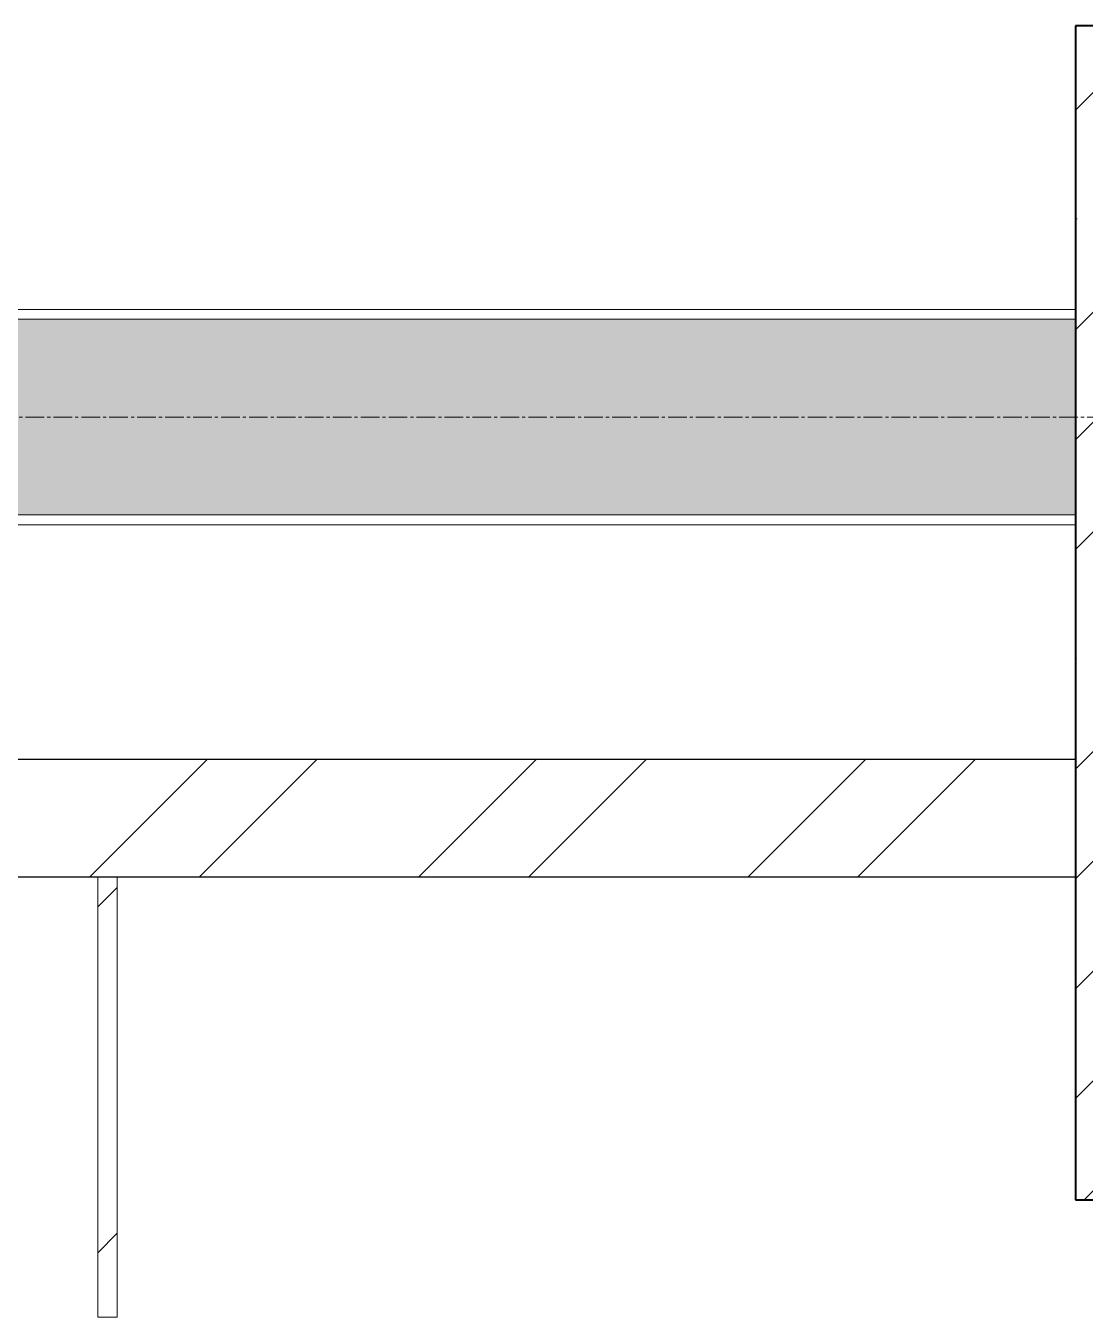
# Model space of a CAD drawing. Header units: millimetres. Extents: x -231292 to 573618, y -153144 to 564035.
# Drawn here: x 27790 to 28873, y -102065 to -100745 of the extents above; entities that cross this region are included whole.
import ezdxf

# ---------------------------------------------------------------- set-up
doc = ezdxf.new("R2010")
doc.units = ezdxf.units.MM
doc.linetypes.add('CENTER2', pattern=[28.575, 19.05, -3.175, 3.175, -3.175])
doc.linetypes.add('HIDDEN2', pattern=[4.7625, 3.175, -1.5875])
doc.layers.get('0').update_dxf_attribs({"color": 250})
for name, color, linetype, lineweight in [('АР_Колонны', 250, 'Continuous', 35), ('АР_Стены ГКЛ', 250, 'Continuous', 15), ('АР_Стены ЖБ', 250, 'Continuous', 35), ('АР_Стены кирпич', 250, 'Continuous', 20), ('АР_Стены ПЕНОблок', 250, 'Continuous', 20), ('АР_Тонкая', 250, 'Continuous', 5), ('АР_Штриховка', 250, 'Continuous', 0), ('РД_Оси_100', 250, 'Continuous', 0)]:
    doc.layers.add(name, color=color, linetype=linetype, lineweight=lineweight)

# ---------------------------------------------------------------- blocks, each defined once
blk = doc.blocks.new('оси_рен')
at = {"layer": 'РД_Оси_100', "color": 251, "linetype": 'CENTER2', "true_color": 0x636466}
blk.add_line((1225207.916, 183613.25), (1189697.958, 183613.25), dxfattribs=at)

msp = doc.modelspace()

# ---------------------------------------------------------------- hatches: boundary and pattern name
at = {"layer": 'АР_Штриховка', "linetype": 'Continuous', "lineweight": 5, "true_color": 0x000000}
h = msp.add_hatch(dxfattribs=at)
h.set_pattern_fill('ANSI35', color=18, scale=25, style=0)
h.set_pattern_definition([(45, (8883.46, -162345.28), (-112.2532, 112.2532), []), (45, (8995.71, -162345.28), (-112.2532, 112.2532), [198.4375, -39.6875, 0, -39.6875])])
h.paths.add_polyline_path([(29083.458, -100745.283), (28863.458, -100745.283), (28863.458, -101945.283), (29083.458, -101945.283)], flags=0)
at = {"layer": 'АР_Штриховка', "linetype": 'Continuous', "lineweight": 0, "true_color": 0x000000}
h = msp.add_hatch(dxfattribs=at)
h.set_pattern_fill('AR-CONC', color=18, angle=-315, style=0)
h.set_pattern_definition([(95, (8883.46, -162345.28), (140.09465, 117.55338), [19.05, -209.55]), (40, (8883.46, -162345.28), (-160.01845, 110.17673), [15.24, -167.6406]), (145.45144, (8895.13, -162335.49), (-19.9238, 227.7301), [16.19, -178.09024]), (91.1842, (8847.54, -162309.36), (221.41024, 161.9534), [28.575, -314.325]), (141.63556, (8866, -162295.87), (-7.0866, 342.8268), [24.285, -267.1356]), (36.18415, (8847.54, -162309.36), (-7.0866, 342.8268), [22.86, -251.4597]), (66, (8874.48, -162300.38), (179.51998, 34.89515), [19.05, -209.55]), (11, (8874.48, -162300.38), (-86.5399, 173.9412), [15.24, -167.64]), (116.45144, (8889.44, -162297.47), (92.98005, 208.83634), [16.19, -178.08994]), (82.5, (8883.46, -162345.28), (-57.60547, 61.973414), [0, -165.608, 0, -170.18, 0, -168.275]), (52.5, (8883.46, -162345.28), (-23.58973, 118.087), [0, -97.028, 0, -161.798, 0, -64.135]), (12.5, (8843.406, -162385.335), (99.92786, 91.826196), [0, -63.5, 0, -198.12, 0, -262.89]), (2.5, (8825.45, -162403.3), (86.7639, 122.7224), [0, -82.55, 0, -131.572, 0, -186.69])])
h.paths.add_polyline_path([(28863.458, -101245.283), (28863.458, -101045.283), (22283.458, -101045.283), (22283.458, -101245.283)], flags=0)
h = msp.add_hatch(dxfattribs=at)
h.set_pattern_fill('ANSI32', color=18, scale=25, angle=360, style=0)
h.set_pattern_definition([(45, (8883.46, -162345.28), (-168.3798, 168.3798), []), (45, (8995.7, -162345.28), (-168.3798, 168.3798), [])])
h.paths.add_polyline_path([(28863.458, -101615.283), (28863.458, -101495.283), (26253.458, -101495.283), (26223.458, -101535.283), (26253.458, -101615.283)], flags=0)
h = msp.add_hatch(dxfattribs=at)
h.set_pattern_fill('_U', color=18, scale=250, angle=-315, style=0, pattern_type=0)
h.set_pattern_definition([(45, (8883.46, -162345.28), (-176.7767, 176.7767), [])])
h.paths.add_polyline_path([(27883.458, -101615.283), (27863.458, -101615.283), (27863.458, -102065.283), (27883.458, -102065.283)], flags=0)

# ---------------------------------------------------------------- linework, layer by layer
at = {"layer": 'АР_Колонны', "color": 18, "linetype": 'HIDDEN2', "lineweight": 25, "true_color": 0x000000}
for p, q in [((28863.458, -100745.283), (29083.458, -100745.283)), ((28863.458, -101945.283), (28863.458, -100745.283)), ((29083.458, -101945.283), (28863.458, -101945.283))]:
    msp.add_line(p, q, dxfattribs=at)
at = {"layer": 'АР_Колонны', "color": 18, "linetype": 'Continuous', "lineweight": 30, "true_color": 0x000000}
for p, q in [((28863.458, -100745.283), (28863.458, -101945.283)), ((29083.458, -100745.283), (28863.458, -100745.283)), ((28863.458, -101945.283), (29083.458, -101945.283))]:
    msp.add_line(p, q, dxfattribs=at)
at = {"layer": 'АР_Стены ГКЛ', "color": 18, "linetype": 'Continuous', "lineweight": 15, "true_color": 0x000000}
for p, q in [((27883.458, -101615.283), (27863.458, -101615.283)), ((27863.458, -101615.283), (27863.458, -102065.283)), ((27883.458, -102065.283), (27883.458, -101615.283)), ((27863.458, -102065.283), (27883.458, -102065.283))]:
    msp.add_line(p, q, dxfattribs=at)
at = {"layer": 'АР_Стены ЖБ', "color": 18, "linetype": 'Continuous', "lineweight": 40, "true_color": 0x000000}
for p, q in [((29083.458, -100745.283), (28863.458, -100745.283)), ((28863.458, -100745.283), (28863.458, -101945.283)), ((28863.458, -101945.283), (29083.458, -101945.283))]:
    msp.add_line(p, q, dxfattribs=at)
at = {"layer": 'АР_Стены кирпич', "color": 18, "linetype": 'Continuous', "lineweight": 25, "true_color": 0x000000}
for p, q in [((28863.458, -101495.283), (26253.458, -101495.283)), ((28863.458, -101615.283), (28863.458, -101495.283)), ((26253.458, -101615.283), (28863.458, -101615.283))]:
    msp.add_line(p, q, dxfattribs=at)
at = {"layer": 'АР_Стены ПЕНОблок', "color": 18, "linetype": 'Continuous', "lineweight": 20, "true_color": 0x000000}
for p, q in [((28863.458, -101045.283), (22283.458, -101045.283)), ((28863.458, -101245.283), (28863.458, -101045.283)), ((22283.458, -101245.283), (28863.458, -101245.283))]:
    msp.add_line(p, q, dxfattribs=at)
at = {"layer": 'АР_Тонкая', "color": 18, "linetype": 'Continuous', "lineweight": 0, "true_color": 0x000000}
for p, q in [((28863.458, -101035.283), (22283.458, -101035.283)), ((22283.458, -101045.283), (28863.458, -101045.283)), ((28863.458, -101045.283), (28863.458, -101035.283)), ((28863.458, -101245.283), (22283.458, -101245.283)), ((22283.458, -101255.283), (28863.458, -101255.283)), ((28863.458, -101255.283), (28863.458, -101245.283))]:
    msp.add_line(p, q, dxfattribs=at)

# ---------------------------------------------------------------- block references
at = {"rotation": 359.999868838025}
msp.add_blockref('оси_рен', (-1186769.82, -284755.728), dxfattribs=at)

doc.saveas('drawing.dxf')
